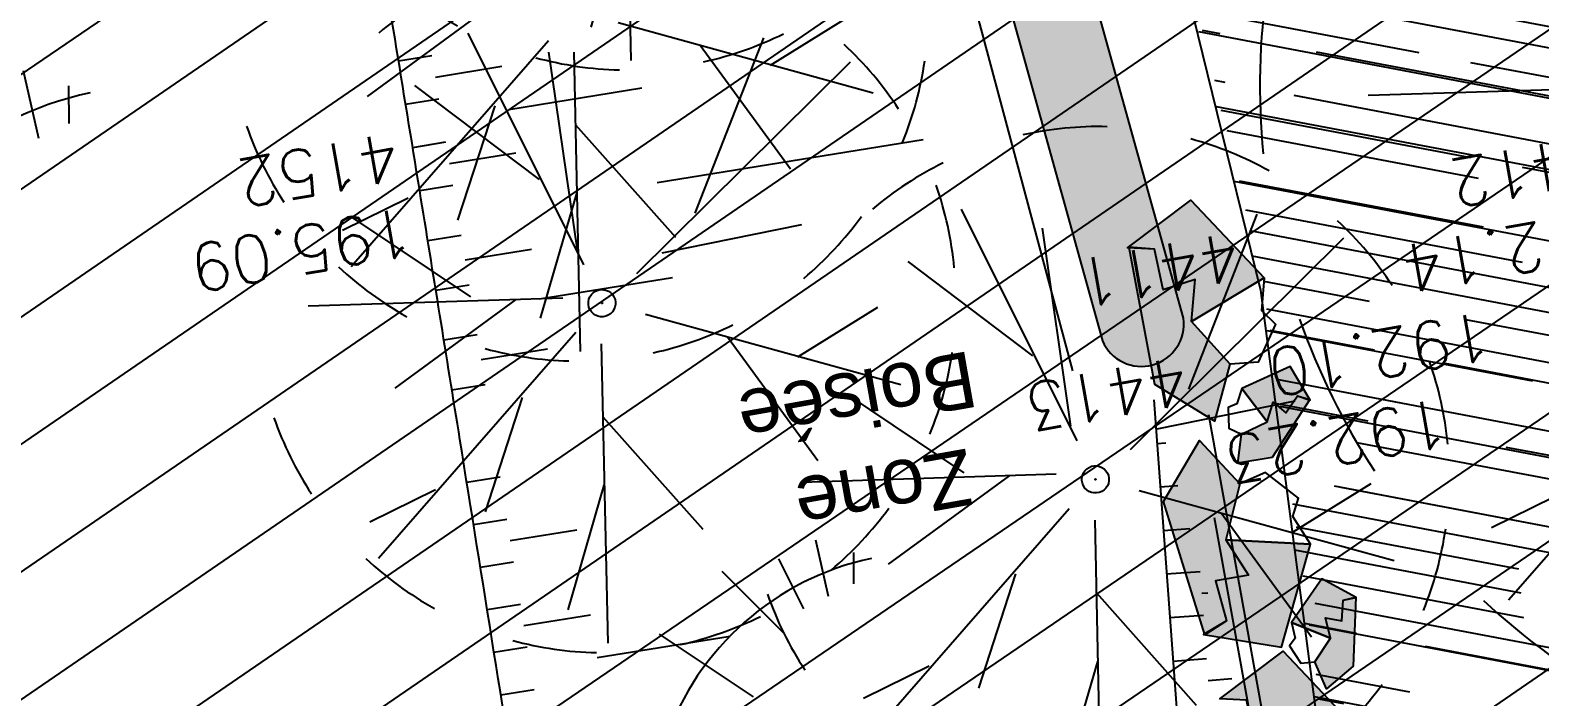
# Model space of a CAD drawing. Extents: x -2313930 to 3286427, y -3858277 to 2572692.
# Drawn here: x 3751 to 4827, y -1880 to -1405 of the extents above; entities that cross this region are included whole.
import ezdxf
from ezdxf.enums import TextEntityAlignment as Align
from ezdxf.lldxf.tags import DXFTag

# ---------------------------------------------------------------- set-up
doc = ezdxf.new("R2010")
doc.units = 0
for name, color, linetype, lineweight in [('_GAZELEC-RESERVATION 2', 132, 'Continuous', 18), ('Fond topo - P', 252, 'Continuous', 50), ('Fond topo - VOI', 252, 'Continuous', 25)]:
    doc.layers.add(name, color=color, linetype=linetype, lineweight=lineweight)
for name, color, linetype, plot in [('Fond topo - N', 252, 'Continuous', False), ('Fond topo - NCACHE', 252, 'Continuous', False), ('Fond topo - ZCACHE', 252, 'Continuous', False)]:
    doc.layers.add(name, color=color, linetype=linetype, plot=plot)
for name, color, linetype in [('Fond topo - TAL', 252, 'Continuous'), ('Fond topo - TAL_HAC', 252, 'Continuous'), ('Fond topo - VEG', 252, 'Continuous'), ('Fond topo - VEG_TXT_ESSENCE', 252, 'Continuous'), ('Fond topo - Z_500', 252, 'Continuous'), ('prlm-VRD', 2, 'Continuous'), ('SA - béton balayé', 252, 'Continuous'), ('SA - EBC', 252, 'Continuous'), ('SA - rochers', 252, 'Continuous'), ('SA - Talus', 252, 'Continuous')]:
    doc.layers.add(name, color=color, linetype=linetype)
doc.styles.add('2000_ARIAL', font='arial.ttf', dxfattribs={"height": 0.400000006})
doc.styles.add('SIMPLEX', font='simplex_.ttf', dxfattribs={"height": 1.25})
tags = doc.linetypes.add('L16', pattern=[0.37500001490116125, 0.300000011920929, -0.07500000298023224]).pattern_tags.tags
tags[6:7] = [DXFTag(74, 4), DXFTag(75, 0), DXFTag(340, '0'), DXFTag(46, 0.0), DXFTag(50, 0.0), DXFTag(44, 0.0), DXFTag(45, 0.0)]
tags[4:5] = [DXFTag(74, 4), DXFTag(75, 0), DXFTag(340, '0'), DXFTag(46, 0.0), DXFTag(50, 0.0), DXFTag(44, 0.0), DXFTag(45, 0.0)]
tags = doc.linetypes.add('L8', pattern=[0.22500000894069674, 0.1500000059604645, -0.07500000298023224]).pattern_tags.tags
tags[6:7] = [DXFTag(74, 4), DXFTag(75, 0), DXFTag(340, '0'), DXFTag(46, 0.0), DXFTag(50, 0.0), DXFTag(44, 0.0), DXFTag(45, 0.0)]
tags[4:5] = [DXFTag(74, 4), DXFTag(75, 0), DXFTag(340, '0'), DXFTag(46, 0.0), DXFTag(50, 0.0), DXFTag(44, 0.0), DXFTag(45, 0.0)]
pattern_1 = [(349.2763985886067, (-277130161.1279894, -473864756.7787022), (117.3825536141096, 28.65896207176165), [749.9999999999999, -99.99999999999999, 250, -49.99999999999999]), (349.2763985886067, (-277130091.1375459, -473864744.5890418), (-36.75306622226226, 74.64222748057564), [150, -16.5, 299.9999999999999, -37.49999999999999]), (349.2763985886067, (-277130128.6565508, -473864719.6726964), (261.6928111209335, -15.46358973923611), [399.9999999999999, -69.99999999999999, 200, -49.99999999999999])]

# ---------------------------------------------------------------- blocks, each defined once
blk = doc.blocks.new('MENSURA_TALSYM_3')
at = {"layer": 'SA - Talus'}
for p, q in [((1841217.787676331, 5171550.108774396), (1841217.649107693, 5171550.350599815)), ((1841217.347208425, 5171549.860479077), (1841217.212804723, 5171550.106404724)), ((1841216.901723807, 5171549.621239734), (1841216.771665565, 5171549.871058661)), ((1841216.706298317, 5171548.876482395), (1841216.325869652, 5171549.644657405)), ((1841215.996461157, 5171549.17033811), (1841215.875598345, 5171549.42729302)), ((1841215.537066902, 5171548.95887026), (1841215.421034777, 5171549.219054003)), ((1841215.073423315, 5171548.756847144), (1841214.962363901, 5171549.02002498)), ((1841214.820848077, 5171548.024434443), (1841214.499772284, 5171548.830286945)), ((1841214.134177583, 5171548.381478315), (1841214.033448114, 5171548.649917071)), ((1841213.658974652, 5171548.208293597), (1841213.563581067, 5171548.478988769)), ((1841213.180320625, 5171548.044875528), (1841213.090362301, 5171548.317571533)), ((1841212.869847509, 5171547.33410312), (1841212.613984312, 5171548.165731036)), ((1841212.213475392, 5171547.747613834), (1841212.134640894, 5171548.023529018)), ((1841211.725695764, 5171547.613896497), (1841211.652527024, 5171547.891023394)), ((1841211.235287994, 5171547.490198313), (1841211.167838824, 5171547.768268048)), ((1841210.86770519, 5171546.810641528), (1841210.680773476, 5171547.655312871)), ((1841210.247424513, 5171547.273063092), (1841210.191529108, 5171547.552203836)), ((1841209.750389558, 5171547.179716655), (1841209.700304746, 5171547.458982854)), ((1841209.251567771, 5171547.096570539), (1841209.207300198, 5171547.375687949))]:
    blk.add_line(p, q, dxfattribs=at)
blk = doc.blocks.new('PTOPO')
at = {"layer": 'Fond topo - NCACHE', "style": 'SIMPLEX'}
blk.add_attdef('MAT', text='', height=0.34, dxfattribs=at).set_placement((0.09999999986030161, -0.09999999962747097), align=Align.TOP_LEFT)
at = {"layer": 'Fond topo - ZCACHE', "style": 'SIMPLEX'}
blk.add_attdef('ALT', (0.09999999986030161, 0.09999999962747097), '', height=0.34, dxfattribs=at)
blk = doc.blocks.new('RESINEUX')
at = {"ltscale": 2}
for p, q in [((0.305817677, -0.231132037), (0.375815271, -0.191133412)), ((0.335816646, -0.271130662), (0.395814584, -0.25113135)), ((0.385814927, -0.291129975), (0.345816302, -0.291129975)), ((0.345816302, -0.311129288), (0.385814927, -0.321128944)), ((0.365815615, -0.341128257), (0.345816302, -0.331128601))]:
    blk.add_line(p, q, dxfattribs=at)
blk.add_ellipse((0.162823386, -0.300130027), major_axis=(-0.141416496, 0.141416496), ratio=0.9999999999997603, start_param=3.670881203304562, end_param=4.697745667496582, dxfattribs=at)
blk = doc.blocks.new('VEG12')
at = {"ltscale": 2}
for p, q in [((0.04981112299999996, 0.033821695), (0.391570728, 0.285894318)), ((0.2917471699999999, 0.208620217), (0.392372872, 0.233301274)), ((0.057557527, -0.01766878999999999), (0.411943876, -0.08413611500000001))]:
    blk.add_line(p, q, dxfattribs=at)
for start, end in [(34.61538499867542, 48.46153799321151), (6.923076979206323, 20.76923090842763), (339.2307689837768, 353.0769230207937)]:
    blk.add_arc((0, 0), 0.496982058, start, end, dxfattribs=at)
blk = doc.blocks.new('VEG12A')
at = {"ltscale": 2}
for p, q in [((0.01815258799999997, 0.057406781), (0.100441039, 0.47293725)), ((0.05749608, 0.253444298), (0.145517598, 0.414706841)), ((0.037902722, 0.15845596), (-0.06593155700000003, 0.344147082)), ((-0.158788295, 0.086017079), (-0.245985314, 0.284587218)), ((0.04981112299999996, 0.033821695), (0.391570728, 0.285894318)), ((0.143890955, 0.107467204), (0.230033352, 0.253971609)), ((0.2917471699999999, 0.208620217), (0.392372872, 0.233301274)), ((-0.05229389700000003, 0.02983962500000001), (-0.383643778, 0.204631851)), ((-0.25001839, 0.135126714), (-0.3755999820000001, 0.091127132)), ((0.122915307, -0.02992704099999999), (0.317230371, 0.05540147100000001)), ((0.057557527, -0.01766878999999999), (0.411943876, -0.08413611500000001)), ((-0.05265807700000003, -0.029192154), (-0.412380265, -0.256628677)), ((-0.09359106700000003, -0.049762263), (-0.2956446150000001, -0.04653133200000001)), ((0.01825986499999999, -0.057372749), (0.107637982, -0.4128258760000001)), ((0.184132294, -0.04763066399999999), (0.323120213, -0.192805613)), ((0.02259491799999996, -0.07955337300000001), (0.001649748999999978, -0.36183712)), ((-0.151821475, -0.09483882200000002), (-0.2999525240000001, -0.315936062)), ((0.05371548199999998, -0.188497704), (0.197263789, -0.356749422))]:
    blk.add_line(p, q, dxfattribs=at)
for start, end in [(90, 103.8461539085843), (62.30769199853572, 76.15384597947835), (117.6923078993823, 131.5384619204946), (34.61538499867542, 48.46153799321151), (145.3846149358338, 159.2307690506909), (6.923076979206323, 20.76923090842763), (173.0769230068974, 186.9230769931026), (200.7692310571047, 214.6153850641662), (228.4615380795054, 242.3076921006177), (283.8461540205217, 297.6923080014643), (256.1538460914157, 270)]:
    blk.add_arc((0, 0), 0.496982058, start, end, dxfattribs=at)
blk = doc.blocks.new('VEG14A')
at = {"ltscale": 2, "flags": 128}
for points in [[(0.5, 0, -1), (-0.5, 0, -1)], [(0.016, 0, -1), (-0.016, 0, -1)]]:
    blk.add_lwpolyline(points, format="xyb", close=True, dxfattribs=at)
blk = doc.blocks.new('A$C1F970F0F')
at = {"layer": 'Fond topo - VEG'}
h = blk.add_hatch(dxfattribs=at)
h.set_pattern_fill('TP146*131', color=256, scale=10.0000001, angle=-10.72360141139323, style=0, pattern_type=2)
h.set_pattern_definition([(285.3992554984506, (4218.245252797311, -53.08719746105953), (61.48212286422702, -34.92776358583657), [3.826834338268344, -96.17316696173167]), (285.3992554984506, (4227.152364977746, -50.63389450831778), (61.48212286422702, -34.92776358583657), [3.826834338268344, -96.17316696173167]), (330.3992554984506, (4219.261444230525, -56.77664401392883), (96.40988096387665, 26.55435775694709), [3.826834338268341, -66.88384466883839]), (330.3992554984506, (4223.824976477768, -48.74361750377602), (96.40988096387665, 26.55435775694709), [3.826834338268341, -66.88384466883839]), (60.39925549845064, (4218.250479091198, -53.08575789784675), (-26.55435775694712, 96.40988096387666), [3.826834338268343, -66.88384466883844]), (60.39925549845064, (4226.278279424963, -57.65072958837357), (-26.55435775694712, 96.40988096387666), [3.826834338268343, -66.88384466883844]), (15.39925549845063, (4222.588780167704, -58.66693542461473), (34.92776358583657, 61.48212286422704), [3.826834338268344, -96.17316696173167]), (15.39925549845063, (4220.135529783309, -49.75980893387305), (34.92776358583657, 61.48212286422704), [3.826834338268344, -96.17316696173167]), (285.3992554984506, (4208.72523806733, -27.77070199126297), (35.56155574944692, -16.13616383094131), [0, -50.0000005]), (285.3992554984506, (4213.343648920316, -22.39533060880672), (35.56155574944692, -16.13616383094131), [0, -50.0000005]), (285.3992554984506, (4202.580903303423, -21.14751040649344), (35.56155574944692, -16.13616383094131), [0, -50.0000005]), (285.3992554984506, (4189.010681100694, -34.61032662504033), (35.56155574944692, -16.13616383094131), [0, -50.0000005]), (285.3992554984506, (4188.833803555095, -41.34922975312656), (35.56155574944692, -16.13616383094131), [0, -50.0000005]), (285.3992554984506, (4203.28188677985, -48.59994287851623), (35.56155574944692, -16.13616383094131), [0, -50.0000005]), (285.3992554984506, (4207.953134415947, -45.26167525565927), (35.56155574944692, -16.13616383094131), [0, -50.0000005]), (285.3992554984506, (4210.716437370911, -52.49249260935665), (35.56155574944692, -16.13616383094131), [0, -50.0000005]), (285.3992554984506, (4208.293088175391, -39.61570604268059), (35.56155574944692, -16.13616383094131), [0, -50.0000005]), (285.3992554984506, (4197.709542122073, -43.11575451647809), (36.35818652742974, -19.02846042423365), [0, -55.00000055])])
h.paths.add_polyline_path([(4191.022217606158, -45.80052894719961), (4384.600061525354, -748.6161293241817), (4578.399982274141, -1445.420065696627), (4578.637851618671, -1448.120009078492), (4578.633420243222, -1450.830406783421), (4578.386723593138, -1453.529557835174), (4577.899736836808, -1456.195851156269), (4577.176359213838, -1458.807938434869), (4576.22238237736, -1461.344906045828), (4575.045444587558, -1463.786440974699), (4573.654969152337, -1466.112995085504), (4572.062089079649, -1468.305940236951), (4570.279557916548, -1470.347718507805), (4568.32164784318, -1472.221982141246), (4566.20403516245, -1473.913724467109), (4563.94367468684, -1475.409400380163), (4561.558664404674, -1476.697034456113), (4559.068100161698, -1477.766317224006), (4556.491923073998, -1478.608687265789), (4553.850759607797, -1479.217399983889), (4551.165756513928, -1479.587581744965), (4548.458411837045, -1479.716268588215), (4545.75040207861, -1479.602430081946), (4543.063409462244, -1479.246977749142), (4540.418947666128, -1478.652757562773), (4537.838189939872, -1477.824527347502), (4535.34179959613, -1476.768918138077), (4532.949764073509, -1475.494382185479), (4530.681235689527, -1474.011124030813), (4528.554377758955, -1472.33101951458), (4526.586219153329, -1470.467520744592), (4524.792518289512, -1468.435548062665), (4523.187636652687, -1466.251370831034), (4521.784423868289, -1463.932476661688), (4520.59411506052, -1461.497432451097), (4520.594115192232, -1461.497432381253), (4326.77407180272, -764.6211454302522), (4133.176286331561, -61.73314431329868), (4132.952038873006, -59.03582887234757), (4132.969379402944, -56.329263481098), (4133.228169369178, -53.63504276410981), (4133.726344098792, -50.97466331217447), (4134.459928700922, -48.36935124210254), (4135.423070193123, -45.83989368199855), (4136.608084023934, -43.40647231935827), (4138.005515202459, -41.08850265383592), (4139.604214246384, -38.90447908951035), (4141.39142534263, -36.87182736370755), (4143.352889259243, -35.00676517228362), (4145.472955740738, -33.3241734061213), (4147.73470962249, -31.83747690521341), (4150.120105103862, -30.55853756362569), (4152.610109685048, -29.49755959640834), (4155.184856552443, -28.66300825492999), (4157.823802488514, -28.0615422899715), (4160.50589226698, -27.69796034454146), (4163.209726268276, -27.57516350170624), (4165.913731331164, -27.69413152597338), (4168.596333251699, -28.05391505659838), (4171.236128332013, -28.65164382963133), (4173.81205424093, -29.48254841905248), (4176.303558777829, -30.53999930611212), (4178.690762781759, -31.81555972155695), (4180.954619634917, -33.29905196625941), (4183.077066635567, -34.97864001215999), (4185.041169440252, -36.84092292349533), (4186.831257115801, -38.87104195010374), (4188.433047089165, -41.05279954658408), (4189.833759295565, -43.36878800472334)])
at = {"layer": 'SA - béton balayé'}
h = blk.add_hatch(dxfattribs=at)
h.set_pattern_fill('BETON_BALAYE', color=256, scale=49.99999999999999, angle=-10.72360141139323, style=0, pattern_type=2)
h.set_pattern_definition(pattern_1)
h.paths.add_polyline_path([(4533.192896842566, 236.9590782590353), (4647.689449561236, -149.636488564905), (4746.352122538518, -642.243459669855), (4898.077129065638, -1354.668971112381), (4990.027461718793, -2094.77839309662), (5021.209996846888, -2419.063814886839), (5045.042919798527, -2502.419951333245), (4755.452634422306, -2567.47380276886), (4721.617943937852, -2098.858421756516), (4633.29666137313, -1425.46548323056), (4461.038475485748, -724.9450425888687), (4336.211253093843, -190.8626816253246), (4294.257764984838, -49.15386160802848), (4252.599676299415, 32.25277447435792)])
h = blk.add_hatch(dxfattribs=at)
h.set_pattern_fill('BETON_BALAYE', color=256, scale=49.99999999999999, angle=-10.72360141139323, style=0, pattern_type=2)
h.set_pattern_definition(pattern_1)
edge = h.paths.add_edge_path()
edge.add_arc((5358.091332811397, -2406.5003897603), 327.4139141548844, 197.0353200627598, 248.6714325875425)
edge.add_line((5239.005744553338, -2711.489723728723), (5354.800928152768, -2670.843148670674))
edge.add_line((5354.800928152768, -2670.843148670674), (5445.831428399385, -2528.10670157766))
edge.add_line((5445.831428399385, -2528.106701577661), (5524.939717540758, -2152.462322599101))
edge.add_line((5524.939717540758, -2152.462322599101), (5588.808554118679, -1772.826003617761))
edge.add_line((5588.808554118679, -1772.826003617761), (5596.889083904324, -1066.990457735349))
edge.add_line((5596.889083904324, -1066.990457735349), (5885.902256092508, -1066.084975682855))
edge.add_line((5885.902256092508, -1066.084975682855), (5885.433544670602, -1160.638824703835))
edge.add_line((5885.433544670601, -1160.638824703835), (5929.806132878227, -1224.214564401809))
edge.add_line((5929.806132878228, -1224.214564401809), (5882.232637045039, -1815.085634098996))
edge.add_line((5882.232637045039, -1815.085634098996), (5846.967217674753, -2176.497257896935))
edge.add_line((5846.967217674752, -2176.497257896935), (5783.590593702197, -2717.673661949677))
edge.add_line((5783.590593702197, -2717.673661949676), (5736.967683509527, -2987.71145076046))
edge.add_arc((5322.836185402772, -2830.552333082458), 442.949078330087, 324.08482527455766, 339.2187040935265, ccw=False)
edge.add_arc((5393.318158206119, -2843.383449414451), 379.6041132646011, 288.33551275161386, 319.40786575171865, ccw=False)
edge.add_arc((5315.276949875861, -2562.613601937902), 670.8210163537169, 258.08161623541537, 287.118674714722, ccw=False)
edge.add_arc((5276.252106989228, -2691.399666949642), 536.8769334285904, 239.1203115152312, 259.31827396408, ccw=False)
edge.add_line((5000.706982394531, -3152.172632686719), (4932.207642367547, -3081.259965061483))
edge.add_line((4932.207642367547, -3081.259965061484), (4772.00721949915, -2796.814362761385))
edge.add_line((4772.00721949915, -2796.814362761385), (4755.452634422306, -2567.47380276886))
edge.add_line((4755.452634422306, -2567.47380276886), (4758.579044436935, -2566.940473468178))
edge.add_line((4758.579044436935, -2566.940473468178), (5045.042919798527, -2502.419951333245))
at = {"layer": 'SA - EBC'}
h = blk.add_hatch(dxfattribs=at)
h.set_pattern_fill('_USER', color=256, scale=74.99999999999999, angle=-325.7236014113932, style=0, pattern_type=0)
h.set_pattern_definition([(34.27639858860678, (-277130161.1279894, -473864756.7787022), (-42.238928459823, 61.97477650275113), [])])
edge = h.paths.add_edge_path()
edge.add_line((5801.470568619522, -3162.013069131843), (4083.559282644929, -3271.123614088357))
edge.add_line((4083.559282644929, -3271.123614088356), (4014.481307725509, -3717.332461968055))
edge.add_line((4014.48130772551, -3717.332461968055), (3135.517961824245, -3810.19300101904))
edge.add_line((3135.517961824245, -3810.19300101904), (2274.245008604417, -3693.648081323564))
edge.add_line((2274.245008604417, -3693.648081323564), (1554.636776175834, -3420.099318784944))
edge.add_arc((2508.775769578408, -2315.674454232369), 1459.498372788833, 157.1868533427094, 229.1754823893534, ccw=False)
edge.add_arc((1966.013830892235, -2087.371785851423), 870.6752834691503, 94.3015183869224, 157.1868533106914, ccw=False)
edge.add_line((1900.708697991695, -1219.149067345796), (2859.239020416566, -1223.495634912559))
edge.add_arc((3100.860739749298, 1265.329539486049), 2500.526305395239, 264.4549516394795, 302.9422754293212)
edge.add_arc((4209.331858878893, -445.3369775435177), 462.1229708170858, 302.9422754305585, 376.8336969250394)
edge.add_arc((2214.122706379954, -1049.006753214115), 2546.655714682971, 16.8336969158998, 38.14703645440247)
edge.add_arc((3041.32627014761, -399.2990096244524), 1494.806919462396, 38.14703657403813, 72.97328584086019)
edge.add_line((3479.031970107599, 1029.988031775616), (2182.437305702805, 1414.38613606858))
edge.add_line((2182.437305702805, 1414.38613606858), (1056.590900019184, 1822.819186472099))
edge.add_arc((1766.412018482452, 3779.442320525911), 2081.398594438606, 212.7495497786225, 250.0603089288685, ccw=False)
edge.add_line((15.86575126143373, 2653.472571668582), (-104.0907319930869, 3091.26353710603))
edge.add_line((-104.0907319930869, 3091.26353710603), (-169.6986146466322, 3639.54836895815))
edge.add_line((-169.6986146466322, 3639.548368958149), (-35.58090533515337, 6158.014854826562))
edge.add_arc((-194.3533792400212, 7143.826589584332), 998.5156357593988, 279.1493507374978, 373.962283499627)
edge.add_arc((2392.201579171132, 7786.918955579627), 1666.786287877102, 172.6269749467245, 193.9622835974407, ccw=False)
edge.add_arc((-45.50651600643437, 8102.354993671941), 791.2455775503726, -7.373025019439765, 16.43829965925021)
edge.add_line((713.3969204091394, 8326.263765657093), (486.7428317772967, 9142.81155059313))
edge.add_line((486.7428317772967, 9142.811550593131), (1338.845530021721, 9564.23852196786))
edge.add_line((1338.845530021721, 9564.23852196786), (1632.623584095551, 8945.24637913095))
edge.add_line((1632.623584095551, 8945.246379130947), (1394.029444699765, 8829.874494032001))
edge.add_line((1394.029444699765, 8829.874494032001), (1731.997733793977, 8131.230781666551))
edge.add_arc((1233.216649704336, 7889.945865525577), 554.0766919865823, -19.640967550384175, 25.815335324856676, ccw=False)
edge.add_line((1755.055695752756, 7703.706797235046), (1558.214479468655, 6807.520788570679))
edge.add_line((1558.214479468655, 6807.52078857068), (1570.021725572625, 6609.158708993335))
edge.add_line((1570.021725572625, 6609.158708993335), (1852.913141606868, 5734.125706863067))
edge.add_line((1852.913141606869, 5734.125706863067), (2726.748207475315, 4020.986816292172))
edge.add_line((2726.748207475315, 4020.986816292172), (3802.352916265851, 4004.947770972833))
edge.add_arc((8355.58168857983, 5950.706307988518), 4951.552134169374, 203.138762427905, 230.8301436200186)
edge.add_arc((13583.66465597079, 12367.85935474512), 13228.79229856088, 230.8301435441083, 233.1638398044412)
edge.add_line((5652.622255943647, 1780.153648245416), (4998.697813068342, 1820.441475819727))
edge.add_line((4998.697813068342, 1820.441475819727), (4863.841220233488, 767.0816613875431))
edge.add_line((4863.841220233488, 767.0816613875434), (5595.355488733695, 631.185878681516))
edge.add_line((5595.355488733695, 631.1858786815158), (5852.747939948536, -2020.707044821664))
edge.add_line((5852.747939948536, -2020.707044821665), (5881.394298709887, -2966.563612924887))
edge.add_line((5881.394298709887, -2966.563612924887), (5801.470568619523, -3162.013069131842))
at = {"layer": 'SA - rochers'}
for points in [[(4563.950499967586, -1425.192057410286), (4557.666487905288, -1396.268634937613), (4538.636176951392, -1395.327955219579), (4583.6252409961, -1361.464048258148), (4636.030887047504, -1416.732748717583), (4584.238368497852, -1447.698331375134), (4586.671898294929, -1417.773097711759)], [(4584.238368497852, -1447.698331375134), (4586.671898294929, -1417.773097711759), (4563.950499967586, -1425.192057410286), (4557.666487905288, -1396.268634937613), (4539.363809990181, -1394.780255462054), (4557.722180713137, -1492.445153542664), (4600.746397004524, -1518.809128726944), (4611.68505002234, -1478.072128470351)], [(4651.46232277216, -1512.734425681113), (4659.759452005213, -1500.659137966504), (4668.655136524114, -1503.792839685122), (4654.384946929491, -1479.849530092305), (4620.020460663918, -1495.356543020901), (4637.95082498932, -1519.246278592834), (4642.441329698813, -1505.079023751538)], [(4637.95082498932, -1519.246278592834), (4642.441329698813, -1505.079023751538), (4651.46232277216, -1512.734425681113), (4659.759452005213, -1500.659137966504), (4668.424336876614, -1503.405591496683), (4641.71838568752, -1544.715726420164), (4617.066728850978, -1548.736219185845), (4619.685513148323, -1528.021972929113)], [(4608.589091213094, -1603.132576869247), (4624.725989663407, -1628.451387915548), (4601.171365603848, -1632.51126524643), (4609.133120091462, -1661.018521429502), (4593.647792360236, -1670.888066595288), (4564.234515912593, -1575.965354745483), (4589.949963827856, -1532.550401856048), (4618.658869323083, -1563.45276555375)], [(4601.171365603848, -1632.51126524643), (4609.133120091462, -1661.018521429502), (4592.748545116305, -1670.743916972604), (4648.34840427264, -1679.65658978377), (4668.849181792391, -1606.303341108946), (4608.589091213094, -1603.132576869247), (4624.725989663407, -1628.451387915548)], [(4691.386883829834, -1660.798974679088), (4692.326970757488, -1646.178059431413), (4701.572118646453, -1644.312440900713), (4677.051197940468, -1631.05933446335), (4655.481666286374, -1661.980858769796), (4683.118605607729, -1673.312981917292), (4679.717817169345, -1658.845418816148)], [(4683.118605607729, -1673.312981917292), (4679.717817169345, -1658.845418816148), (4691.386883829834, -1660.798974679088), (4692.326970757488, -1646.178059431413), (4701.175528341806, -1644.098091138472), (4699.401353042155, -1693.256888817668), (4680.289356222356, -1709.337937234857), (4671.927298598012, -1690.206444310176)], [(4629.709953167548, -1746.242940582434), (4623.425941082373, -1717.319518105428), (4604.395630145807, -1716.378838295887), (4649.384694190515, -1682.514931334456), (4701.790340241919, -1737.783631793892), (4649.997821692267, -1768.749214451443), (4652.431351494891, -1738.823980883906)]]:
    blk.add_hatch(color=250, dxfattribs=at).paths.add_polyline_path(points)
at = {"layer": 'Fond topo - TAL', "ltscale": 2, "flags": 128}
for points in [[(4062.755592951351, -1531.820335182961, 0.0003303982343365384), (4034.098460945171, -1354.567106545172, 0.0007513750047056016), (3998.771196399366, -1139.018004700273, -0.0004113978555405188), (3933.979584849122, -745.369770772626, -0.01017365928825493), (3915.388695577241, -615.2926233981577, -0.003170679087348715), (3866.900006975504, -196.5140561867383, -0.06039989780239207), (3868.495331059622, -60.42220228505062, -0.02776097426242195), (3923.645318444883, 229.6497540722025)], [(4363.292324803278, -3192.810845895487, -0.00182447519711596), (4296.383499356365, -2866.656186942717, -0.004093627037736285), (4268.285340846044, -2720.94870023568, -0.0001187648651680092), (4157.143474496993, -2117.29552576787, -0.004507894899441317), (4154.362568957866, -2101.364977120084, -0.001609595023341875), (4111.153456494228, -1834.613787809557, 0.0005642418226581465), (4062.755593042857, -1531.82033520029)]]:
    blk.add_lwpolyline(points, format="xyb", dxfattribs=at)
at = {"layer": 'Fond topo - TAL', "linetype": 'L8', "ltscale": 2, "flags": 128}
for points in [[(4123.710914057731, -82.44495299158996), (4499.354348915273, -1482.980856528403)], [(4596.213381135264, -1513.928138076038), (4661.37342827655, -1874.653683479967)], [(4600.408800059324, -1587.296777915321), (4665.56884720061, -1948.02232331925)]]:
    blk.add_lwpolyline(points, dxfattribs=at)
at = {"layer": 'Fond topo - TAL', "ltscale": 2, "flags": 128}
blk.add_lwpolyline([(4557.181620294075, -1503.525780934135), (4587.035447524832, -1906.626683375219), (4544.076306320706, -2302.163174684201), (4490.537556153314, -2932.435678888362)], dxfattribs=at)
at = {"layer": 'Fond topo - TAL_HAC', "ltscale": 2}
for p, q in [((4019.037532135489, -1262.175924608915), (4042.72238066044, -1258.299334265995)), ((4045.239977961128, -1273.701871361528), (4092.611338403217, -1265.958860659234)), ((4024.071064477406, -1292.970828841374), (4047.757575284691, -1289.104408461392)), ((4097.63662172658, -1296.786432688599), (4192.385982769085, -1281.3410913326)), ((4029.091374409247, -1323.767891255202), (4052.779543081648, -1319.911641139084)), ((4203.341471082987, -1348.859028030289), (4392.860306405046, -1318.091983310519)), ((4055.283913118967, -1335.316334264637), (4102.661905072818, -1327.614004722297)), ((4034.098460945171, -1354.567106545172), (4057.788283064781, -1350.721027372861)), ((4039.848627475797, -1390.014719959577), (4063.53946538031, -1386.174902689997)), ((4066.410370930436, -1403.902599550144), (4113.793061282799, -1396.229226962952)), ((4119.527525417117, -1431.698661505526), (4214.296959322023, -1416.376964998164)), ((4045.589424318323, -1425.463851971568), (4069.281276342616, -1421.630296763318)), ((4051.320851202358, -1460.914500255035), (4075.013715698639, -1457.087207175209)), ((4077.875249203658, -1474.816419437734), (4125.261989419722, -1467.168096117945)), ((4057.042907497721, -1496.366662131371), (4080.736782823059, -1492.545631721921)), ((4559.478068579067, -1534.533542448538), (4565.756315639109, -1534.068572947596)), ((4067.626130656124, -1562.094755814601), (4091.321875516079, -1558.285336241574)), ((4561.774516777411, -1565.541304420471), (4574.331011075649, -1564.611364978387)), ((4072.489835245802, -1592.370274934274), (4096.186439315288, -1588.566203243584)), ((4098.615303977288, -1603.707185575454), (4146.00937024299, -1596.104390914015)), ((4564.070965045072, -1596.54906602638), (4582.905706546848, -1595.154156826166)), ((4077.346706752246, -1622.646890747049), (4101.044168765451, -1618.848167741642)), ((4566.367413243418, -1627.556827998313), (4590.301863446817, -1625.784232052588)), ((4591.450087583421, -1641.288112903461), (4595.767749581384, -1640.968344944363)), ((4082.196744845468, -1652.924602242557), (4105.895063538637, -1649.131227588317)), ((4108.317093404418, -1664.273304772284), (4155.714586686001, -1656.691904329875)), ((4568.663861533955, -1658.564589608554), (4592.59831167982, -1656.791993841508)), ((4160.553519984492, -1686.987848358082), (4255.35192631798, -1671.846443163768)), ((4087.039949071375, -1683.20340743905), (4110.739123310406, -1679.415381869078)), ((4570.960309818946, -1689.572351122958), (4594.894759970358, -1687.79975545175)), ((4091.876319529772, -1713.483304933615), (4115.576348119542, -1709.700628126794)), ((4596.042984066758, -1703.303636389797), (4612.917140437134, -1702.053929097451))]:
    blk.add_line(p, q, dxfattribs=at)
at = {"layer": 'Fond topo - VEG', "linetype": 'L8', "ltscale": 2, "flags": 128}
blk.add_lwpolyline([(4191.022217606158, -45.80052894719961, 0.8679548466977351), (4133.176286331561, -61.73314431329868), (4326.77407180272, -764.6211454302522), (4520.594115192232, -1461.497432381253, 0.8701517295839482), (4578.399982274141, -1445.420065696627), (4384.600061525354, -748.6161293241817)], format="xyb", close=True, dxfattribs=at)
at = {"layer": 'Fond topo - VOI', "linetype": 'L16', "ltscale": 2, "flags": 128}
blk.add_lwpolyline([(1113.169076435483, 1614.544457789373, -0.002426532655408154), (1363.554939353563, 1522.505379938917, 0.01108269577173768), (1599.923292717213, 1440.234847178777, 0.002199676188283067), (1874.660297146564, 1352.718827440079, 0.00347098289485792), (2049.38919448178, 1299.234824079624, 0.008144483090189688), (2222.6218611107, 1250.579863394922, -0.006775138349132658), (2431.022144464181, 1192.66281336526, -0.01189088554474296), (2623.427408166431, 1131.368813427953, -0.01090445597054321), (2829.969218926352, 1055.039568515053, -0.01787369539097641), (3039.525210796052, 963.5753104291103, -0.008610107040065807), (3463.776332122894, 750.9941385496331, -0.006108992419635383), (3603.612183074546, 675.6974373326499, -0.009426701389239399), (3692.67804793272, 624.1069568697282, -0.04577587075853611), (3855.47516997701, 504.0686135215838, -0.03491605834605333), (4040.701065253342, 314.6279718482956, -0.005171303418082488), (4113.986337773101, 226.5540563774106, -0.008638596706901086), (4156.386231026273, 172.6365710435621, -0.01206913161195214), (4178.034076992609, 142.6300725480174, -0.003352022640495587), (4252.599676299415, 32.25277447435792, -0.05728176819019055), (4294.257764984838, -49.15386160802848, -0.03537220502369592), (4336.211253093843, -190.8626816253246), (4461.038475485748, -724.9450425888687), (4633.29666137313, -1425.46548323056), (4721.617943937852, -2098.858421756516), (4772.00721949915, -2796.814362761385), (4932.207642367547, -3081.259965061484)], format="xyb", dxfattribs=at)
at = {"layer": 'SA - rochers', "ltscale": 0.5, "elevation": 9.999999999999998e-08, "flags": 128}
for points in [[(4563.950499967586, -1425.192057410286), (4557.666487905288, -1396.268634937613), (4538.636176951392, -1395.327955219579), (4583.6252409961, -1361.464048258148), (4636.030887047504, -1416.732748717583), (4584.238368497852, -1447.698331375134), (4586.671898294929, -1417.773097711759)], [(4584.238368497852, -1447.698331375134), (4586.671898294929, -1417.773097711759), (4563.950499967586, -1425.192057410286), (4557.666487905288, -1396.268634937613), (4539.363809990181, -1394.780255462054), (4557.722180713137, -1492.445153542664), (4600.746397004524, -1518.809128726944), (4611.68505002234, -1478.072128470351)], [(4611.68505002234, -1478.072128470351), (4584.238368497852, -1447.698331375134), (4636.030887047504, -1416.732748717583), (4634.136323584769, -1440.030289248725), (4643.915308366662, -1449.619839329085), (4631.735124227997, -1476.771166946505)], [(4608.589091213094, -1603.132576869247), (4624.725989663407, -1628.451387915548), (4601.171365603848, -1632.51126524643), (4609.133120091462, -1661.018521429502), (4593.647792360236, -1670.888066595288), (4564.234515912593, -1575.965354745483), (4589.949963827856, -1532.550401856048), (4618.658869323083, -1563.45276555375)], [(4618.658869323083, -1563.45276555375), (4608.589091213094, -1603.132576869247), (4668.849181792391, -1606.303341108946), (4656.286204245662, -1586.592015507418), (4660.449897523693, -1573.543962760587), (4636.992615142225, -1555.232562611083)], [(4601.171365603848, -1632.51126524643), (4609.133120091462, -1661.018521429502), (4592.748545116305, -1670.743916972604), (4648.34840427264, -1679.65658978377), (4668.849181792391, -1606.303341108946), (4608.589091213094, -1603.132576869247), (4624.725989663407, -1628.451387915548)], [(4629.709953167548, -1746.242940582434), (4623.425941082373, -1717.319518105428), (4604.395630145807, -1716.378838295887), (4649.384694190515, -1682.514931334456), (4701.790340241919, -1737.783631793892), (4649.997821692267, -1768.749214451443), (4652.431351494891, -1738.823980883906)]]:
    blk.add_lwpolyline(points, close=True, dxfattribs=at)
at = {"layer": 'SA - rochers', "ltscale": 0.2475000023841858, "elevation": 9.999999999999998e-08, "flags": 128}
for points in [[(4651.46232277216, -1512.734425681113), (4659.759452005213, -1500.659137966504), (4668.655136524114, -1503.792839685122), (4654.384946929491, -1479.849530092305), (4620.020460663918, -1495.356543020901), (4637.95082498932, -1519.246278592834), (4642.441329698813, -1505.079023751538)], [(4619.685513148323, -1528.021972929113), (4637.95082498932, -1519.246278592834), (4620.020460663918, -1495.356543020901), (4616.524490829674, -1506.386104125301), (4610.247576752446, -1508.948155117342), (4610.74248328877, -1523.670156396145)], [(4637.95082498932, -1519.246278592834), (4642.441329698813, -1505.079023751538), (4651.46232277216, -1512.734425681113), (4659.759452005213, -1500.659137966504), (4668.424336876614, -1503.405591496683), (4641.71838568752, -1544.715726420164), (4617.066728850978, -1548.736219185845), (4619.685513148323, -1528.021972929113)], [(4691.386883829834, -1660.798974679088), (4692.326970757488, -1646.178059431413), (4701.572118646453, -1644.312440900713), (4677.051197940468, -1631.05933446335), (4655.481666286374, -1661.980858769796), (4683.118605607729, -1673.312981917292), (4679.717817169345, -1658.845418816148)], [(4683.118605607729, -1673.312981917292), (4679.717817169345, -1658.845418816148), (4691.386883829834, -1660.798974679088), (4692.326970757488, -1646.178059431413), (4701.175528341806, -1644.098091138472), (4699.401353042155, -1693.256888817668), (4680.289356222356, -1709.337937234857), (4671.927298598012, -1690.206444310176)], [(4671.927298598012, -1690.206444310176), (4683.118605607729, -1673.312981917292), (4655.481666286374, -1661.980858769796), (4658.129264889171, -1673.244217408997), (4654.050915961858, -1678.66001151298), (4662.017493966208, -1691.05016429467)]]:
    blk.add_lwpolyline(points, close=True, dxfattribs=at)
at = {"layer": 'Fond topo - P', "ltscale": 2}
ref = blk.add_blockref('PTOPO', (4034.098460945171, -1354.567106545172), dxfattribs=dict(at, xscale=99.99999999999994, yscale=99.99999999999994, zscale=99.99999999999994, rotation=190.0656205306617))
ref.add_attrib('MAT', '4152', dxfattribs={"layer": 'Fond topo - N', "color": 0, "ltscale": 2, "height": 33.99999999999999, "rotation": 190.0656204987762, "style": 'SIMPLEX'}).set_placement((4022.504619113271, -1346.468783794813), align=Align.TOP_LEFT)
ref.add_attrib('ALT', '195.09', (4026.000138199144, -1366.160948354195), dxfattribs={"layer": 'Fond topo - Z_500', "color": 0, "ltscale": 2, "height": 33.99999999999999, "rotation": 190.0656204987762, "style": 'SIMPLEX'})
ref = blk.add_blockref('PTOPO', (4898.077129065638, -1354.668971112381), dxfattribs=dict(at, xscale=99.99999999999994, yscale=99.99999999999994, zscale=99.99999999999994, rotation=190.0656205306617))
ref.add_attrib('MAT', '4412', dxfattribs={"layer": 'Fond topo - N', "color": 0, "ltscale": 2, "height": 33.99999999999999, "rotation": 190.0656204987762, "style": 'SIMPLEX'}).set_placement((4886.483287233737, -1346.570648362022), align=Align.TOP_LEFT)
ref.add_attrib('ALT', '192.14', (4889.97880631961, -1366.262812921404), dxfattribs={"layer": 'Fond topo - Z_500', "color": 0, "ltscale": 2, "height": 33.99999999999999, "rotation": 190.0656204987762, "style": 'SIMPLEX'})
ref = blk.add_blockref('PTOPO', (4633.29666137313, -1425.46548323056), dxfattribs=dict(at, xscale=99.99999999999994, yscale=99.99999999999994, zscale=99.99999999999994, rotation=190.0656205306617))
ref.add_attrib('MAT', '4411', dxfattribs={"layer": 'Fond topo - N', "color": 0, "ltscale": 2, "height": 33.99999999999999, "rotation": 190.0656204987762, "style": 'SIMPLEX'}).set_placement((4621.70281954123, -1417.367160480201), align=Align.TOP_LEFT)
ref.add_attrib('ALT', '192.10', (4794.529418206362, -1440.333911483426), dxfattribs={"layer": 'Fond topo - Z_500', "color": 0, "ltscale": 2, "height": 33.99999999999999, "rotation": 190.0656204987762, "style": 'SIMPLEX'})
ref = blk.add_blockref('PTOPO', (4596.213381135264, -1513.928138076038), dxfattribs=dict(at, xscale=99.99999999999994, yscale=99.99999999999994, zscale=99.99999999999994, rotation=190.0656205306617))
ref.add_attrib('MAT', '4413', dxfattribs={"layer": 'Fond topo - N', "color": 0, "ltscale": 2, "height": 33.99999999999999, "rotation": 190.0656204987762, "style": 'SIMPLEX'}).set_placement((4584.619539303365, -1505.829815325679), align=Align.TOP_LEFT)
ref.add_attrib('ALT', '192.23', (4763.911144018694, -1502.255999905725), dxfattribs={"layer": 'Fond topo - Z_500', "color": 0, "ltscale": 2, "height": 33.99999999999999, "rotation": 190.0656204987762, "style": 'SIMPLEX'})
at = {"layer": 'Fond topo - VEG', "ltscale": 2, "zscale": 99.99999999999997}
for name, p, xscale, yscale, rotation in [('VEG12', (5133.050154314063, -1280.324216559423), 1006.399999999999, 1006.399999999999, 192.432705982593), ('VEG12A', (4182.629222765855, -1018.623433733189), 503.1999999999997, 503.1999999999997, 192.432705982593), ('VEG12A', (4146.635121875818, -1225.828367136192), 503.1999999999997, 503.1999999999997, 192.432705982593), ('RESINEUX', (3615.387815811137, -1854.266684506988), 1196.73373607391, 1196.73373607391, 116.6488402594871), ('VEG12A', (4166.18206192523, -1433.561313235839), 503.1999999999997, 503.1999999999997, 192.432705982593), ('VEG12A', (4517.853053716334, -1559.028770512625), 503.1999999999997, 503.1999999999997, 192.432705982593), ('VEG14A', (4163.982636365265, -1434.72298695719), 19.38, 19.38, 207.8417380991697), ('RESINEUX', (4202.822529923456, -2090.896915756813), 997.2781133949251, 997.2781133949251, 116.6488402594871), ('VEG14A', (4515.653628156369, -1560.190444233976), 19.38, 19.38, 207.8417380991697)]:
    blk.add_blockref(name, p, dxfattribs=dict(at, xscale=xscale, yscale=yscale, rotation=rotation))
at = {"layer": 'SA - Talus', "xscale": 99.99999999999999, "yscale": 99.99999999999999, "zscale": 99.99999999999999, "rotation": 349.2763985886067}
blk.add_blockref('MENSURA_TALSYM_3', (-277130161.1279894, -473864756.7787022), dxfattribs=at)
at = {"layer": 'Fond topo - VEG_TXT_ESSENCE', "style": '2000_ARIAL'}
for s, p in [('Boisée', (4426.599478143507, -1468.509426646089)), ('Zone', (4424.483599443697, -1538.010334739579))]:
    blk.add_text(s, height=39.99999999999999, rotation=190.0656205035111, dxfattribs=at).set_placement(p)

msp = doc.modelspace()

# ---------------------------------------------------------------- linework, layer by layer
at = {"layer": '_GAZELEC-RESERVATION 2'}
msp.add_circle((486248.4803309143, -227485.9628347494), 2800178.148749841, dxfattribs=at)

# ---------------------------------------------------------------- block references
at = {"layer": 'prlm-VRD'}
msp.add_blockref('A$C1F970F0F', (-5.729869075061288, -165.0016201740946), dxfattribs=at)

doc.saveas('drawing.dxf')
